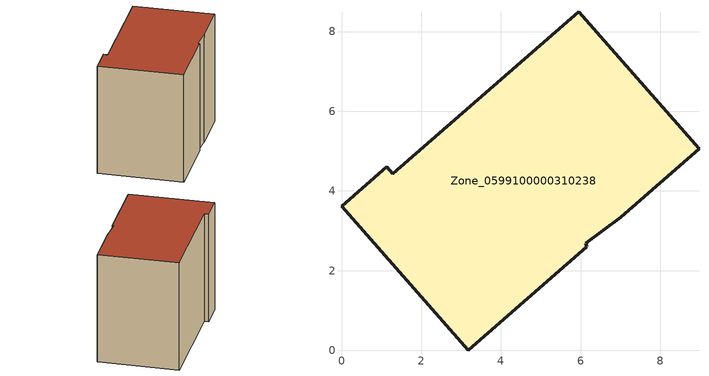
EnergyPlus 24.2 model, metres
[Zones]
Zone_0599100000310238
 floor ground (C_G): 5.95,8.5 8.97,5.06 7.01,3.34 6.12,2.69 6.16,2.6 3.18,0 0,3.62 1.14,4.61 1.29,4.43 z0
 wall outside (C_F): 0,3.62 3.18,0 6.16,2.6 6.12,2.69 7.01,3.34 8.97,5.06 5.95,8.5 1.29,4.43 1.14,4.61 0,3.62 z0:6.48
 roof outside (C_R): 6.12,2.69 7.01,3.34 8.97,5.06 5.95,8.5 1.29,4.43 1.14,4.61 0,3.62 3.18,0 6.16,2.6 z6.48
[BUILDING]
Pand.0599100000310238: North Axis=0; Terrain=City; Loads Convergence Tolerance Value=0.04; Temperature Convergence Tolerance Value=0.4; Solar Distribution=FullExterior; Maximum Number of Warmup Days=25; Minimum Number of Warmup Days=1
[Site:Location]
Rotterdam.The.Hague.AP_ZH_NLD Design_Conditions: Latitude=51.96; Longitude=4.45; Time Zone=1; Elevation=-4.5
[SITE:GROUNDTEMPERATURE:BUILDINGSURFACE]
18, 18, 18, 18, 18, 18, 18, 18, 18, 18, 18, 18
[MATERIAL] Thermal Absorptance=0.9; Solar Absorptance=0.7; Visible Absorptance=0.7
Name | Roughness | Thickness | Conductivity | Density | Specific Heat
G.TC.1946 | MediumSmooth | 0.15 | 1 | 540 | 1210
F.TC.1946 | Rough | 0.3 | 0.857143 | 1920 | 840
R.TC.1946 | MediumRough | 0.2 | 0.909091 | 1500 | 1000
[CONSTRUCTION]
C_G: G.TC.1946
C_F: F.TC.1946
C_R: R.TC.1946
[ZONE]
Zone_0599100000310238: Type=1; Multiplier=1; Ceiling Height=Autocalculate; Volume=Autocalculate; Floor Area=autocalculate; Part of Total Floor Area=Yes
[ZONEINFILTRATION:DESIGNFLOWRATE]
Infil_Zone_0599100000310238: Zone or ZoneList or Space or SpaceList=Zone_0599100000310238; Schedule=AlwaysOn; Design Flow Rate Calculation Method=Flow/Area; Flow Rate per Floor Area=0.003; Constant Term Coefficient=1; Temperature Term Coefficient=0; Velocity Term Coefficient=0; Velocity Squared Term Coefficient=0
[HVACTEMPLATE:ZONE:IDEALLOADSAIRSYSTEM]
Zone_0599100000310238: Maximum Heating Supply Air Temperature=50; Minimum Cooling Supply Air Temperature=13; Maximum Heating Supply Air Humidity Ratio=0.0156; Minimum Cooling Supply Air Humidity Ratio=0.0077; Heating Limit=NoLimit; Cooling Limit=NoLimit; Dehumidification Control Type=ConstantSensibleHeatRatio; Cooling Sensible Heat Ratio=0.7; Dehumidification Setpoint=60; Humidification Control Type=None; Humidification Setpoint=30; Outdoor Air Method=None; Outdoor Air Flow Rate per Person=0.00944; Outdoor Air Flow Rate per Zone Floor Area=0; Outdoor Air Flow Rate per Zone=0; Demand Controlled Ventilation Type=None; Outdoor Air Economizer Type=NoEconomizer; Heat Recovery Type=None; Sensible Heat Recovery Effectiveness=0.7; Latent Heat Recovery Effectiveness=0.65
[ZONECONTROL:THERMOSTAT]
ThermostatControl_Zone_0599100000310238: Zone or ZoneList=Zone_0599100000310238; Control Type Schedule=DualSetpointControlType; Control 1=Thermostat_Zone_0599100000310238; Temperature Difference Between Cutout And Setpoint=0
[THERMOSTATSETPOINT:DUALSETPOINT]
Thermostat_Zone_0599100000310238: Heating Setpoint Temperature Schedule=HeatingSetpoint_Zone_0599100000310238; Cooling Setpoint Temperature Schedule=CoolingSetpoint_Zone_0599100000310238
[SCHEDULE:COMPACT]
HeatingSetpoint_Zone_0599100000310238: Through: 12/31, For: AllDays, Until: 24:00, 21
CoolingSetpoint_Zone_0599100000310238: Through: 12/31, For: AllDays, Until: 24:00, 24
DualSetpointControlType: Through: 12/31, For: AllDays, Until: 24:00, 4
AlwaysOn: Through: 12/31, For: AllDays, Until: 24:00, 1
